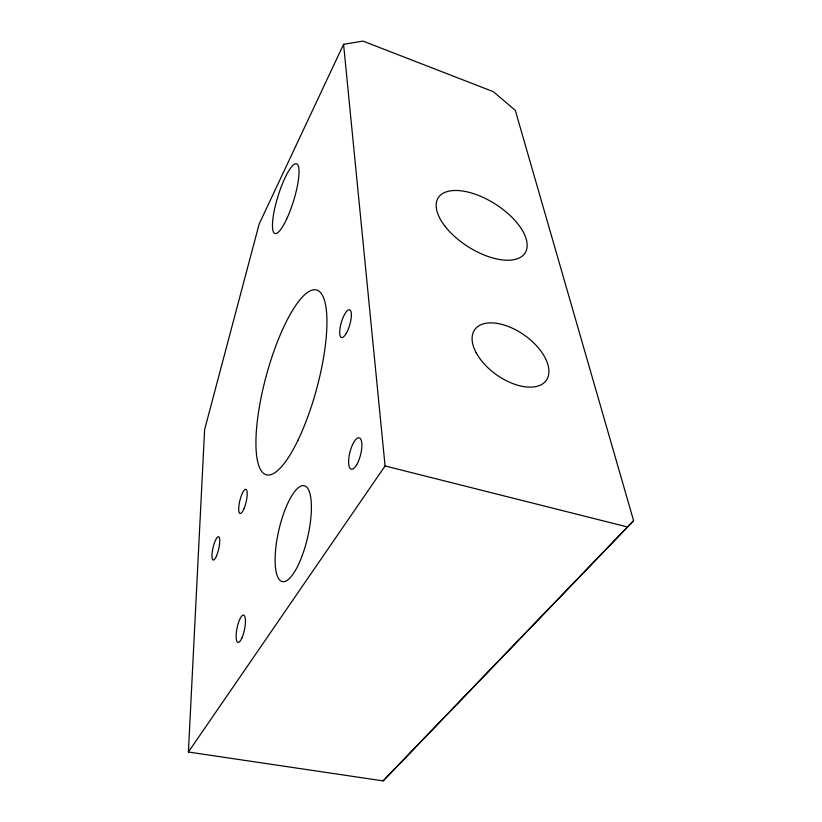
<?xml version="1.0" encoding="UTF-8"?>
<svg xmlns="http://www.w3.org/2000/svg" width="822" height="822" viewBox="0 0 822 822"><rect width="100%" height="100%" fill="white"/><g stroke="black" fill="none" stroke-linecap="round" stroke-linejoin="round"><path stroke-width="1.23" d="M188.402 752.017L204.627 429.587L259.166 223.995L343.575 44.306L363.005 41.1L493.426 91.715L515.312 110.384L633.598 520.686L383.134 780.9L188.402 752.017L385.076 465.951L343.575 44.306M383.134 780.9L633.598 520.686M385.076 465.951L627.155 526.892M476.154 352.72A43.823 24.218 35.3 0 0 542.53 383.925A43.823 24.218 35.3 0 0 512.784 328.389A43.823 24.218 35.3 0 0 476.154 352.72M445.298 226.625A51.457 25.307 32.4 0 0 523.552 254.892A51.457 25.307 32.4 0 0 476.133 194.537A51.457 25.307 32.4 0 0 445.298 226.625M298.047 440.078A95.763 26.027 -74.8 0 0 318.309 290.731A95.763 26.027 -74.8 0 0 257.913 416.343A95.763 26.027 -74.8 0 0 298.047 440.078M241.843 638.108A13.964 3.802 -78.4 0 0 244.185 615.431A13.964 3.802 -78.4 0 0 236.315 632.806A13.964 3.802 -78.4 0 0 241.843 638.108M356.666 464.8A16.193 5.487 -75.8 0 0 360.149 438.352A16.193 5.487 -75.8 0 0 348.918 457.392A16.193 5.487 -75.8 0 0 356.666 464.8M243.949 508.726A12.453 3.196 -76.5 0 0 246.055 489.378A12.453 3.196 -76.5 0 0 238.883 506.167A12.453 3.196 -76.5 0 0 243.949 508.726M346.329 333.198A14.457 4.367 -73.7 0 0 350.151 310.089A14.457 4.367 -73.7 0 0 340.133 327.67A14.457 4.367 -73.7 0 0 346.329 333.198M216.556 555.795A11.981 2.898 -77 0 0 218.837 536.858A11.981 2.898 -77 0 0 212.189 552.538A11.981 2.898 -77 0 0 216.556 555.795M299.455 562.433A49.176 14.837 -77.1 0 0 304.89 485.925A49.176 14.837 -77.1 0 0 275.38 552.579A49.176 14.837 -77.1 0 0 299.455 562.433M286.601 219.207A36.487 8.138 -72.8 0 0 296.783 163.897A36.487 8.138 -72.8 0 0 273.829 212.836A36.487 8.138 -72.8 0 0 286.601 219.207"/></g></svg>
